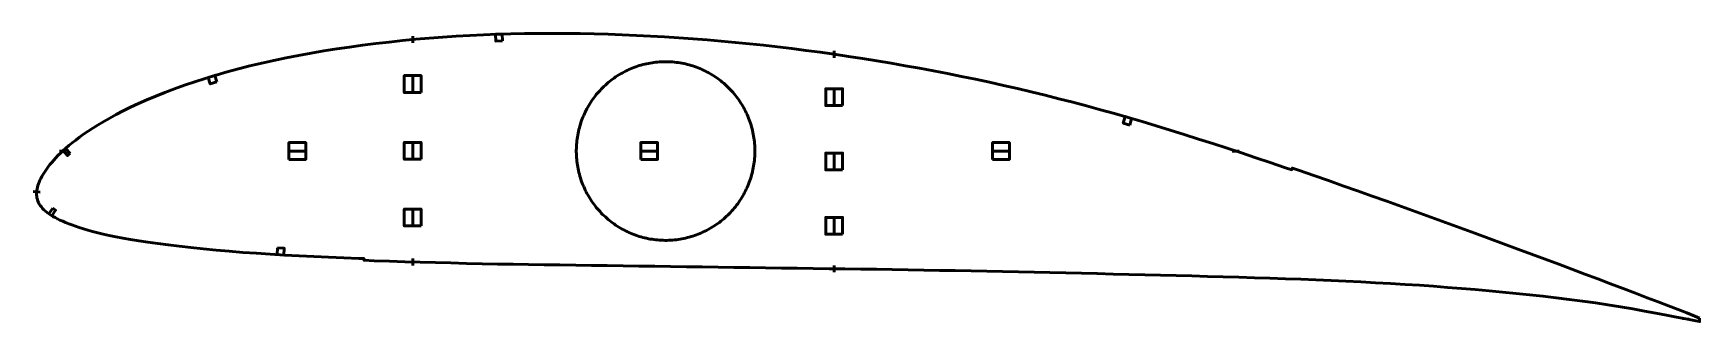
# Model space of a CAD drawing. Header units: metres. Extents: x -3 to 985, y -101 to 70.
import ezdxf

# ---------------------------------------------------------------- set-up
doc = ezdxf.new("R2010")
doc.units = ezdxf.units.M
doc.layers.add('Layer', color=1, linetype='Continuous', lineweight=50)

msp = doc.modelspace()

# ---------------------------------------------------------------- linework, layer by layer
at = {"layer": 'Layer'}
for p, q in [((221.64, 64.04), (221.64, 68.04)), ((471.64, 55.33), (471.64, 59.33)), ((371.64, 52.95), (371.64, 53.45)), ((221.64, 45.18), (221.64, 34.18)), ((471.64, 37.41), (471.64, 26.41)), ((15.99, 0), (11.99, 0)), ((158.66, 0), (147.66, 0)), ((221.64, 5.63), (221.64, -5.37)), ((318.67, 0), (318.17, 0)), ((367.42, 0), (356.42, 0)), ((424.62, 0), (425.12, 0)), ((471.64, -0.74), (471.64, -11.74)), ((576.17, 0), (565.17, 0)), ((707.84, 0), (711.84, 0)), ((0.54, -24.35), (-3.45, -24.04)), ((221.64, -33.91), (221.64, -44.91)), ((471.64, -38.88), (471.64, -49.88)), ((371.64, -52.95), (371.64, -53.45)), ((221.64, -63.77), (221.64, -67.77)), ((471.64, -67.81), (471.64, -71.81)), ((627.46, -72.59), (631.45, -72.89)), ((910.82, -70.61), (910.63, -71.07)), ((906.22, -87.28), (906.14, -87.77)), ((948.25, -84.75), (948.06, -85.21)), ((945.78, -93.2), (945.7, -93.69)), ((965.46, -96.77), (965.38, -97.27)), ((966.95, -91.89), (966.74, -92.35)), ((974.88, -99.32), (978.87, -99.63))]:
    msp.add_line(p, q, dxfattribs=at)
for points in [[(985.12, -99.05), (982.18, -97.85), (977.43, -96.01), (972.3, -93.98), (966.69, -91.8), (960.58, -89.46), (954, -86.95), (947.03, -84.28), (939.75, -81.5), (932.25, -78.64), (924.68, -75.79), (917.05, -72.96), (909.31, -70.04), (901.48, -67.07), (893.52, -64.11), (885.43, -61.12), (877.2, -58.11), (868.81, -55.03), (860.29, -51.91), (851.67, -48.76), (842.99, -45.59), (834.28, -42.42), (825.57, -39.24), (816.86, -36.08), (808.15, -32.94), (799.45, -29.81), (790.77, -26.7), (782.12, -23.62), (773.5, -20.56), (764.9, -17.55), (756.31, -14.56), (747.74, -11.6), (743.49, -10.15), (743.15, -11.14), (738.85, -9.67), (730.32, -6.79), (721.81, -3.94), (713.3, -1.13), (704.79, 1.65), (696.28, 4.4), (687.79, 7.11), (679.36, 9.78), (670.99, 12.39), (662.67, 14.94), (654.39, 17.42), (646.13, 19.83), (637.89, 22.19), (629.66, 24.49), (621.44, 26.72), (613.23, 28.9), (605.02, 31.02), (596.81, 33.07), (588.58, 35.06), (580.34, 37), (572.08, 38.89), (563.8, 40.72), (555.51, 42.5), (547.21, 44.22), (538.89, 45.88), (530.55, 47.49), (522.19, 49.05), (513.79, 50.55), (505.39, 52.01), (496.97, 53.42), (488.55, 54.78), (480.14, 56.08), (471.73, 57.32), (463.32, 58.51), (454.92, 59.64), (446.53, 60.72), (438.13, 61.73), (429.75, 62.68), (421.36, 63.58), (412.98, 64.41), (404.6, 65.19), (396.23, 65.9), (387.85, 66.55), (379.46, 67.14), (371.07, 67.67), (362.68, 68.15), (354.3, 68.56), (345.93, 68.91), (337.57, 69.2), (329.23, 69.43), (320.89, 69.6), (312.58, 69.71), (304.3, 69.75), (296.08, 69.74), (287.91, 69.65), (279.79, 69.49), (271.69, 69.24), (263.6, 68.92), (255.51, 68.52), (247.45, 68.05), (239.41, 67.51), (231.4, 66.9), (223.41, 66.21), (215.47, 65.45), (207.57, 64.62), (199.72, 63.71), (191.93, 62.72), (184.19, 61.66), (176.52, 60.53), (168.91, 59.31), (161.36, 58), (153.86, 56.62), (146.46, 55.18), (139.19, 53.68), (132.07, 52.11), (125.09, 50.46), (118.25, 48.74), (111.55, 46.93), (104.99, 45.04), (98.57, 43.08), (92.31, 41.06), (86.22, 38.97), (80.32, 36.83), (74.62, 34.65), (69.14, 32.46), (63.92, 30.26), (58.96, 28.08), (54.29, 25.91), (49.9, 23.77), (45.78, 21.65), (41.94, 19.57), (38.35, 17.54), (35.02, 15.56), (31.92, 13.64), (29.06, 11.78), (26.41, 9.98), (23.96, 8.23), (21.69, 6.52), (19.59, 4.85), (17.65, 3.24), (15.84, 1.68), (14.17, 0.17), (12.62, -1.3), (11.18, -2.73), (9.85, -4.12), (8.62, -5.47), (7.48, -6.8), (6.42, -8.08), (5.44, -9.33), (4.54, -10.56), (3.71, -11.76), (2.93, -12.93), (2.23, -14.05), (1.6, -15.15), (1.03, -16.26), (0.5, -17.35), (0.04, -18.38), (-0.36, -19.38), (-0.68, -20.39), (-0.95, -21.39), (-1.18, -22.37), (-1.35, -23.31), (-1.46, -24.26), (-1.52, -25.13), (-1.52, -26.02), (-1.45, -26.92), (-1.3, -27.82), (-1.06, -28.73), (-0.75, -29.64), (-0.36, -30.54), (0.11, -31.43), (0.67, -32.3), (1.32, -33.17), (2.05, -34.02), (2.86, -34.85), (3.75, -35.67), (4.71, -36.47), (5.76, -37.25), (6.89, -38.01), (8.12, -38.75), (9.43, -39.48), (10.85, -40.2), (12.36, -40.92), (13.98, -41.64), (15.7, -42.37), (17.53, -43.11), (19.49, -43.85), (21.58, -44.59), (23.83, -45.33), (26.25, -46.08), (28.87, -46.83), (31.69, -47.61), (34.74, -48.4), (38.03, -49.2), (41.59, -50.02), (45.46, -50.83), (49.66, -51.64), (54.23, -52.44), (59.2, -53.25), (64.57, -54.08), (70.35, -54.9), (76.52, -55.71), (83.09, -56.49), (90.05, -57.25), (97.36, -57.99), (104.96, -58.71), (112.78, -59.41), (120.76, -60.06), (128.87, -60.65), (137.13, -61.18), (145.57, -61.66), (154.17, -62.11), (162.89, -62.53), (171.72, -62.91), (180.67, -63.27), (189.7, -63.62), (192.73, -63.74), (192.7, -64.79), (198.74, -65.01), (207.82, -65.34), (216.9, -65.63), (226.01, -65.9), (235.15, -66.14), (244.34, -66.37), (253.55, -66.59), (262.75, -66.8), (271.93, -66.98), (281.14, -67.14), (290.39, -67.28), (299.68, -67.41), (308.99, -67.54), (318.33, -67.69), (327.67, -67.83), (337.04, -67.95), (346.43, -68.08), (355.82, -68.2), (365.22, -68.34), (374.62, -68.47), (384.02, -68.61), (393.42, -68.75), (402.81, -68.87), (412.21, -68.99), (421.6, -69.12), (431, -69.25), (440.41, -69.38), (449.8, -69.52), (459.2, -69.65), (468.6, -69.77), (477.99, -69.89), (487.38, -70.01), (496.75, -70.13), (506.12, -70.27), (515.48, -70.42), (524.84, -70.57), (534.2, -70.73), (543.53, -70.89), (552.86, -71.07), (562.2, -71.26), (571.55, -71.47), (580.92, -71.68), (590.3, -71.89), (599.68, -72.09), (609.06, -72.28), (618.44, -72.49), (627.81, -72.7), (637.18, -72.92), (646.55, -73.14), (655.91, -73.36), (665.25, -73.57), (674.56, -73.8), (683.86, -74.04), (693.16, -74.3), (702.47, -74.56), (711.77, -74.83), (721.03, -75.1), (730.21, -75.38), (739.33, -75.68), (748.42, -76.01), (757.46, -76.35), (766.41, -76.71), (775.27, -77.1), (784.08, -77.55), (792.87, -78.04), (801.63, -78.55), (810.31, -79.04), (818.83, -79.55), (827.17, -80.13), (835.48, -80.81), (843.8, -81.49), (852.03, -82.15), (860.15, -82.86), (868.22, -83.67), (876.28, -84.47), (884.25, -85.23), (892.11, -86.03), (899.93, -86.97), (907.79, -87.98), (915.61, -88.99), (923.23, -90), (930.69, -91.16), (938.1, -92.39), (945.38, -93.64), (952.41, -94.86), (959.1, -96.07), (965.43, -97.27), (971.36, -98.4), (976.87, -99.47), (981.95, -100.49), (985.09, -101.15)], [(424.62, 0), (424.6, 1.11), (424.57, 2.22), (424.51, 3.34), (424.43, 4.45), (424.32, 5.55), (424.2, 6.66), (424.04, 7.76), (423.87, 8.86), (423.67, 9.96), (423.45, 11.05), (423.21, 12.13), (422.94, 13.21), (422.65, 14.29), (422.34, 15.36), (422.01, 16.42), (421.65, 17.47), (421.27, 18.52), (420.87, 19.56), (420.45, 20.59), (420.01, 21.61), (419.54, 22.62), (419.05, 23.62), (418.55, 24.61), (418.02, 25.59), (417.47, 26.56), (416.9, 27.51), (416.32, 28.46), (415.71, 29.39), (415.08, 30.31), (414.43, 31.22), (413.77, 32.11), (413.08, 32.99), (412.38, 33.85), (411.66, 34.7), (410.92, 35.53), (410.17, 36.35), (409.39, 37.15), (408.61, 37.93), (407.8, 38.7), (406.98, 39.45), (406.14, 40.19), (405.29, 40.9), (404.42, 41.6), (403.54, 42.28), (402.64, 42.94), (401.74, 43.58), (400.81, 44.2), (399.88, 44.81), (398.93, 45.39), (397.97, 45.95), (397, 46.5), (396.01, 47.02), (395.02, 47.52), (394.02, 48), (393, 48.46), (391.98, 48.9), (390.95, 49.31), (389.91, 49.71), (388.86, 50.08), (387.8, 50.43), (386.74, 50.76), (385.67, 51.07), (384.59, 51.35), (383.51, 51.61), (382.42, 51.85), (381.33, 52.06), (380.23, 52.25), (379.13, 52.42), (378.03, 52.57), (376.92, 52.69), (375.81, 52.79), (374.7, 52.87), (373.59, 52.92), (372.48, 52.95), (371.37, 52.95), (370.25, 52.94), (369.14, 52.9), (368.03, 52.83), (366.92, 52.74), (365.81, 52.63), (364.71, 52.5), (363.61, 52.34), (362.51, 52.16), (361.41, 51.96), (360.32, 51.73), (359.24, 51.48), (358.16, 51.21), (357.09, 50.92), (356.02, 50.6), (354.96, 50.26), (353.91, 49.9), (352.86, 49.51), (351.82, 49.11), (350.8, 48.68), (349.78, 48.23), (348.77, 47.76), (347.77, 47.27), (346.78, 46.76), (345.8, 46.23), (344.84, 45.67), (343.88, 45.1), (342.94, 44.51), (342.01, 43.89), (341.1, 43.26), (340.19, 42.61), (339.31, 41.94), (338.43, 41.25), (337.57, 40.55), (336.73, 39.82), (335.9, 39.08), (335.08, 38.32), (334.29, 37.54), (333.51, 36.75), (332.74, 35.94), (332, 35.12), (331.27, 34.28), (330.55, 33.42), (329.86, 32.55), (329.19, 31.66), (328.53, 30.76), (327.89, 29.85), (327.28, 28.93), (326.68, 27.99), (326.1, 27.04), (325.54, 26.07), (325, 25.1), (324.49, 24.12), (323.99, 23.12), (323.51, 22.11), (323.06, 21.1), (322.63, 20.07), (322.22, 19.04), (321.83, 18), (321.46, 16.94), (321.11, 15.89), (320.79, 14.82), (320.49, 13.75), (320.21, 12.67), (319.96, 11.59), (319.73, 10.5), (319.52, 9.41), (319.33, 8.31), (319.17, 7.21), (319.03, 6.11), (318.91, 5), (318.82, 3.89), (318.75, 2.78), (318.7, 1.67), (318.68, 0.56), (318.68, -0.56), (318.7, -1.67), (318.75, -2.78), (318.82, -3.89), (318.91, -5), (319.03, -6.11), (319.17, -7.21), (319.33, -8.31), (319.52, -9.41), (319.73, -10.5), (319.96, -11.59), (320.21, -12.67), (320.49, -13.75), (320.79, -14.82), (321.11, -15.89), (321.46, -16.94), (321.83, -18), (322.22, -19.04), (322.63, -20.07), (323.06, -21.1), (323.51, -22.11), (323.99, -23.12), (324.49, -24.12), (325, -25.1), (325.54, -26.07), (326.1, -27.04), (326.68, -27.99), (327.28, -28.93), (327.89, -29.85), (328.53, -30.76), (329.19, -31.66), (329.86, -32.55), (330.55, -33.42), (331.27, -34.28), (332, -35.12), (332.74, -35.94), (333.51, -36.75), (334.29, -37.54), (335.08, -38.32), (335.9, -39.08), (336.73, -39.82), (337.57, -40.55), (338.43, -41.25), (339.31, -41.94), (340.19, -42.61), (341.1, -43.26), (342.01, -43.89), (342.94, -44.51), (343.88, -45.1), (344.84, -45.67), (345.8, -46.23), (346.78, -46.76), (347.77, -47.27), (348.77, -47.76), (349.78, -48.23), (350.8, -48.68), (351.82, -49.11), (352.86, -49.51), (353.91, -49.9), (354.96, -50.26), (356.02, -50.6), (357.09, -50.92), (358.16, -51.21), (359.24, -51.48), (360.32, -51.73), (361.41, -51.96), (362.51, -52.16), (363.61, -52.34), (364.71, -52.5), (365.81, -52.63), (366.92, -52.74), (368.03, -52.83), (369.14, -52.9), (370.25, -52.94), (371.37, -52.95), (372.48, -52.95), (373.59, -52.92), (374.7, -52.87), (375.81, -52.79), (376.92, -52.69), (378.03, -52.57), (379.13, -52.42), (380.23, -52.25), (381.33, -52.06), (382.42, -51.85), (383.51, -51.61), (384.59, -51.35), (385.67, -51.07), (386.74, -50.76), (387.8, -50.43), (388.86, -50.08), (389.91, -49.71), (390.95, -49.31), (391.98, -48.9), (393, -48.46), (394.02, -48), (395.02, -47.52), (396.01, -47.02), (397, -46.5), (397.97, -45.95), (398.93, -45.39), (399.88, -44.81), (400.81, -44.2), (401.74, -43.58), (402.64, -42.94), (403.54, -42.28), (404.42, -41.6), (405.29, -40.9), (406.14, -40.19), (406.98, -39.45), (407.8, -38.7), (408.61, -37.93), (409.39, -37.15), (410.17, -36.35), (410.92, -35.53), (411.66, -34.7), (412.38, -33.85), (413.08, -32.99), (413.77, -32.11), (414.43, -31.22), (415.08, -30.31), (415.71, -29.39), (416.32, -28.46), (416.9, -27.51), (417.47, -26.56), (418.02, -25.59), (418.55, -24.61), (419.05, -23.62), (419.54, -22.62), (420.01, -21.61), (420.45, -20.59), (420.87, -19.56), (421.27, -18.52), (421.65, -17.47), (422.01, -16.42), (422.34, -15.36), (422.65, -14.29), (422.94, -13.21), (423.21, -12.13), (423.45, -11.05), (423.67, -9.96), (423.87, -8.86), (424.04, -7.76), (424.2, -6.66), (424.32, -5.55), (424.43, -4.45), (424.51, -3.34), (424.57, -2.22), (424.6, -1.11), (424.62, 0)]]:
    msp.add_lwpolyline(points, close=True, dxfattribs=at)
for points in [[(274.89, 65.34), (270.89, 65.21), (270.77, 69.21), (274.77, 69.33), (274.89, 65.34)], [(105.33, 40.96), (101.51, 39.8), (100.34, 43.62), (104.16, 44.79), (105.33, 40.96)], [(226.64, 34.68), (216.64, 34.68), (216.64, 44.68), (226.64, 44.68), (226.64, 34.68)], [(476.64, 26.91), (466.64, 26.91), (466.64, 36.91), (476.64, 36.91), (476.64, 26.91)], [(647, 15.41), (643.16, 16.54), (644.28, 20.37), (648.12, 19.25), (647, 15.41)], [(18.4, -1.4), (16.92, -2.74), (14.23, 0.22), (15.71, 1.56), (18.4, -1.4)], [(148.16, -5), (148.16, 5), (158.16, 5), (158.16, -5), (148.16, -5)], [(226.64, -4.87), (216.64, -4.87), (216.64, 5.13), (226.64, 5.13), (226.64, -4.87)], [(356.92, -5), (356.92, 5), (366.92, 5), (366.92, -5), (356.92, -5)], [(565.67, -5), (565.67, 5), (575.67, 5), (575.67, -5), (565.67, -5)], [(476.64, -11.24), (466.64, -11.24), (466.64, -1.24), (476.64, -1.24), (476.64, -11.24)], [(8.06, -33.97), (9.72, -35.09), (7.5, -38.41), (5.84, -37.3), (8.06, -33.97)], [(226.64, -44.41), (216.64, -44.41), (216.64, -34.41), (226.64, -34.41), (226.64, -44.41)], [(476.64, -49.38), (466.64, -49.38), (466.64, -39.38), (476.64, -39.38), (476.64, -49.38)], [(141.46, -57.42), (145.46, -57.65), (145.23, -61.64), (141.24, -61.42), (141.46, -57.42)]]:
    msp.add_lwpolyline(points, dxfattribs=at)

doc.saveas('drawing.dxf')
